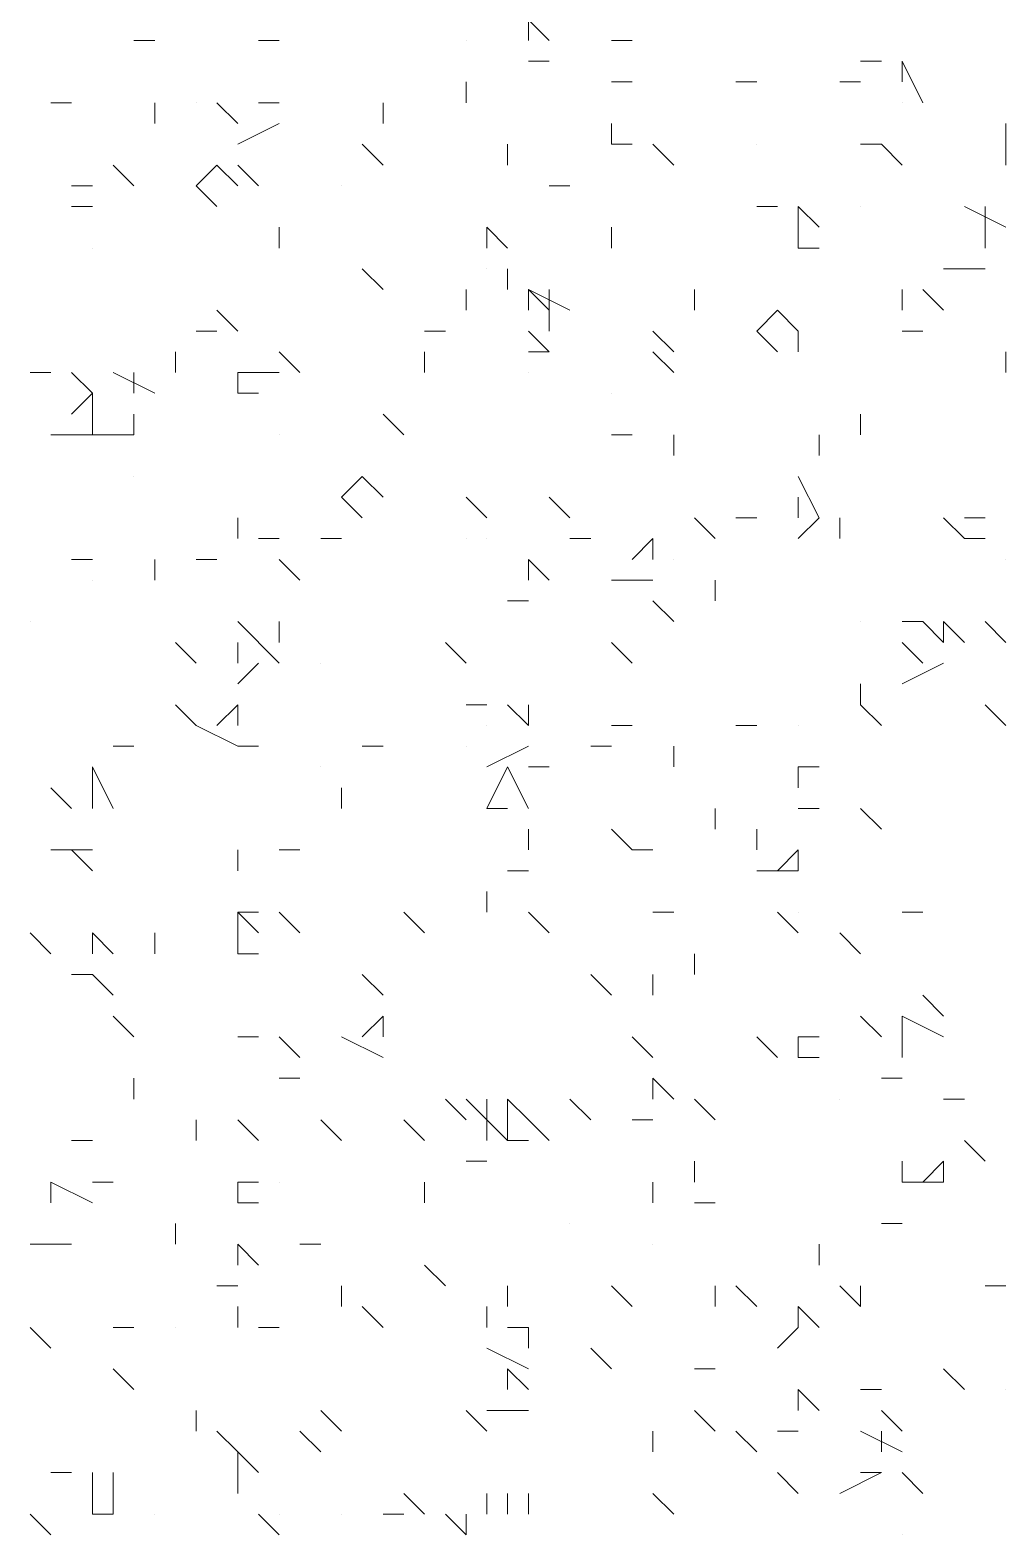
# Model space of a CAD drawing. Header units: millimetres. Extents: x 2928 to 3112, y 1220 to 1280.
# Drawn here: x 3000.4088 to 3000.5655, y 1264.6873 to 1264.929 of the extents above; entities that cross this region are included whole.
import ezdxf

# ---------------------------------------------------------------- set-up
doc = ezdxf.new("R2010")
doc.units = ezdxf.units.MM

msp = doc.modelspace()

# ---------------------------------------------------------------- linework, layer by layer
at = {"color": 92, "linetype": 'Continuous', "lineweight": 5, "true_color": 0x00b800}
for points in [[(3000.48883, 1264.93063), (3000.49216, 1264.92729), (3000.49216, 1264.92729)], [(3000.48883, 1264.93063), (3000.48883, 1264.92729), (3000.48883, 1264.92729)], [(3000.42549, 1264.92729), (3000.42883, 1264.92729), (3000.42883, 1264.92729)], [(3000.44883, 1264.92729), (3000.4455, 1264.92729), (3000.4455, 1264.92729)], [(3000.50216, 1264.92729), (3000.5055, 1264.92729), (3000.5055, 1264.92729)], [(3000.48883, 1264.92396), (3000.49216, 1264.92396), (3000.49216, 1264.92396)], [(3000.5455, 1264.92396), (3000.54216, 1264.92396), (3000.54216, 1264.92396)], [(3000.54883, 1264.92396), (3000.55216, 1264.91729), (3000.55216, 1264.91729)], [(3000.54883, 1264.92396), (3000.54883, 1264.92063), (3000.54883, 1264.92063)], [(3000.47883, 1264.91729), (3000.47883, 1264.92063), (3000.47883, 1264.92063)], [(3000.5055, 1264.92063), (3000.50216, 1264.92063), (3000.50216, 1264.92063)], [(3000.5255, 1264.92063), (3000.52216, 1264.92063), (3000.52216, 1264.92063)], [(3000.54216, 1264.92063), (3000.53883, 1264.92063), (3000.53883, 1264.92063)], [(3000.41549, 1264.91729), (3000.41216, 1264.91729), (3000.41216, 1264.91729)], [(3000.42883, 1264.91396), (3000.42883, 1264.91729), (3000.42883, 1264.91729)], [(3000.44216, 1264.91396), (3000.43883, 1264.91729), (3000.43883, 1264.91729)], [(3000.4455, 1264.91729), (3000.44883, 1264.91729), (3000.44883, 1264.91729)], [(3000.4655, 1264.91396), (3000.4655, 1264.91729), (3000.4655, 1264.91729)], [(3000.44216, 1264.91063), (3000.44883, 1264.91396), (3000.44883, 1264.91396)], [(3000.50216, 1264.91063), (3000.50216, 1264.91396), (3000.50216, 1264.91396)], [(3000.5655, 1264.91063), (3000.5655, 1264.91396), (3000.5655, 1264.91396)], [(3000.4655, 1264.90729), (3000.46216, 1264.91063), (3000.46216, 1264.91063)], [(3000.4855, 1264.90729), (3000.4855, 1264.91063), (3000.4855, 1264.91063)], [(3000.5055, 1264.91063), (3000.50216, 1264.91063), (3000.50216, 1264.91063)], [(3000.51216, 1264.90729), (3000.50883, 1264.91063), (3000.50883, 1264.91063)], [(3000.5455, 1264.91063), (3000.54216, 1264.91063), (3000.54216, 1264.91063)], [(3000.54883, 1264.90729), (3000.5455, 1264.91063), (3000.5455, 1264.91063)], [(3000.5655, 1264.90729), (3000.5655, 1264.91063), (3000.5655, 1264.91063)], [(3000.42549, 1264.90396), (3000.42216, 1264.90729), (3000.42216, 1264.90729)], [(3000.43883, 1264.90729), (3000.4355, 1264.90396), (3000.4355, 1264.90396)], [(3000.43883, 1264.90729), (3000.44216, 1264.90396), (3000.44216, 1264.90396)], [(3000.4455, 1264.90396), (3000.44216, 1264.90729), (3000.44216, 1264.90729)], [(3000.41883, 1264.90396), (3000.41549, 1264.90396), (3000.41549, 1264.90396)], [(3000.4355, 1264.90396), (3000.43883, 1264.90063), (3000.43883, 1264.90063)], [(3000.43883, 1264.90063), (3000.4355, 1264.90396), (3000.4355, 1264.90396)], [(3000.4955, 1264.90396), (3000.49216, 1264.90396), (3000.49216, 1264.90396)], [(3000.41883, 1264.90063), (3000.41549, 1264.90063), (3000.41549, 1264.90063)], [(3000.52883, 1264.90063), (3000.5255, 1264.90063), (3000.5255, 1264.90063)], [(3000.53216, 1264.90063), (3000.5355, 1264.89729), (3000.5355, 1264.89729)], [(3000.53216, 1264.90063), (3000.53216, 1264.89396), (3000.53216, 1264.89396)], [(3000.55883, 1264.90063), (3000.5655, 1264.89729), (3000.5655, 1264.89729)], [(3000.56216, 1264.90063), (3000.56216, 1264.89396), (3000.56216, 1264.89396)], [(3000.44883, 1264.89396), (3000.44883, 1264.89729), (3000.44883, 1264.89729)], [(3000.48216, 1264.89729), (3000.4855, 1264.89396), (3000.4855, 1264.89396)], [(3000.48216, 1264.89729), (3000.48216, 1264.89396), (3000.48216, 1264.89396)], [(3000.50216, 1264.89396), (3000.50216, 1264.89729), (3000.50216, 1264.89729)], [(3000.53216, 1264.89396), (3000.5355, 1264.89396), (3000.5355, 1264.89396)], [(3000.4655, 1264.88729), (3000.46216, 1264.89063), (3000.46216, 1264.89063)], [(3000.4855, 1264.88729), (3000.4855, 1264.89063), (3000.4855, 1264.89063)], [(3000.5555, 1264.89063), (3000.56216, 1264.89063), (3000.56216, 1264.89063)], [(3000.47883, 1264.88396), (3000.47883, 1264.88729), (3000.47883, 1264.88729)], [(3000.48883, 1264.88729), (3000.49216, 1264.88396), (3000.49216, 1264.88396)], [(3000.48883, 1264.88729), (3000.48883, 1264.88396), (3000.48883, 1264.88396)], [(3000.48883, 1264.88729), (3000.4955, 1264.88396), (3000.4955, 1264.88396)], [(3000.49216, 1264.88729), (3000.49216, 1264.88063), (3000.49216, 1264.88063)], [(3000.5155, 1264.88396), (3000.5155, 1264.88729), (3000.5155, 1264.88729)], [(3000.54883, 1264.88396), (3000.54883, 1264.88729), (3000.54883, 1264.88729)], [(3000.5555, 1264.88396), (3000.55216, 1264.88729), (3000.55216, 1264.88729)], [(3000.44216, 1264.88063), (3000.43883, 1264.88396), (3000.43883, 1264.88396)], [(3000.52883, 1264.88396), (3000.5255, 1264.88063), (3000.5255, 1264.88063)], [(3000.52883, 1264.88396), (3000.53216, 1264.88063), (3000.53216, 1264.88063)], [(3000.43883, 1264.88063), (3000.4355, 1264.88063), (3000.4355, 1264.88063)], [(3000.4755, 1264.88063), (3000.47216, 1264.88063), (3000.47216, 1264.88063)], [(3000.49216, 1264.87729), (3000.48883, 1264.88063), (3000.48883, 1264.88063)], [(3000.51216, 1264.87729), (3000.50883, 1264.88063), (3000.50883, 1264.88063)], [(3000.5255, 1264.88063), (3000.52883, 1264.87729), (3000.52883, 1264.87729)], [(3000.53216, 1264.87729), (3000.53216, 1264.88063), (3000.53216, 1264.88063)], [(3000.55216, 1264.88063), (3000.54883, 1264.88063), (3000.54883, 1264.88063)], [(3000.43216, 1264.87396), (3000.43216, 1264.87729), (3000.43216, 1264.87729)], [(3000.45216, 1264.87396), (3000.44883, 1264.87729), (3000.44883, 1264.87729)], [(3000.47216, 1264.87396), (3000.47216, 1264.87729), (3000.47216, 1264.87729)], [(3000.48883, 1264.87729), (3000.49216, 1264.87729), (3000.49216, 1264.87729)], [(3000.51216, 1264.87396), (3000.50883, 1264.87729), (3000.50883, 1264.87729)], [(3000.51216, 1264.87396), (3000.50883, 1264.87729), (3000.50883, 1264.87729)], [(3000.5655, 1264.87396), (3000.5655, 1264.87729), (3000.5655, 1264.87729)], [(3000.41216, 1264.87396), (3000.40883, 1264.87396), (3000.40883, 1264.87396)], [(3000.41883, 1264.87063), (3000.41549, 1264.87396), (3000.41549, 1264.87396)], [(3000.42216, 1264.87396), (3000.42883, 1264.87063), (3000.42883, 1264.87063)], [(3000.42549, 1264.87396), (3000.42549, 1264.87063), (3000.42549, 1264.87063)], [(3000.44216, 1264.87396), (3000.44883, 1264.87396), (3000.44883, 1264.87396)], [(3000.44216, 1264.87396), (3000.44216, 1264.87063), (3000.44216, 1264.87063)], [(3000.41883, 1264.87063), (3000.41549, 1264.86729), (3000.41549, 1264.86729)], [(3000.41883, 1264.87063), (3000.41883, 1264.86396), (3000.41883, 1264.86396)], [(3000.44216, 1264.87063), (3000.4455, 1264.87063), (3000.4455, 1264.87063)], [(3000.42549, 1264.86396), (3000.42549, 1264.86729), (3000.42549, 1264.86729)], [(3000.46883, 1264.86396), (3000.4655, 1264.86729), (3000.4655, 1264.86729)], [(3000.54216, 1264.86396), (3000.54216, 1264.86729), (3000.54216, 1264.86729)], [(3000.41216, 1264.86396), (3000.41883, 1264.86396), (3000.41883, 1264.86396)], [(3000.41883, 1264.86396), (3000.42549, 1264.86396), (3000.42549, 1264.86396)], [(3000.5055, 1264.86396), (3000.50216, 1264.86396), (3000.50216, 1264.86396)], [(3000.51216, 1264.86062), (3000.51216, 1264.86396), (3000.51216, 1264.86396)], [(3000.5355, 1264.86062), (3000.5355, 1264.86396), (3000.5355, 1264.86396)], [(3000.46216, 1264.85729), (3000.45883, 1264.85396), (3000.45883, 1264.85396)], [(3000.46216, 1264.85729), (3000.4655, 1264.85396), (3000.4655, 1264.85396)], [(3000.53216, 1264.85729), (3000.5355, 1264.85062), (3000.5355, 1264.85062)], [(3000.45883, 1264.85396), (3000.46216, 1264.85062), (3000.46216, 1264.85062)], [(3000.48216, 1264.85062), (3000.47883, 1264.85396), (3000.47883, 1264.85396)], [(3000.4955, 1264.85062), (3000.49216, 1264.85396), (3000.49216, 1264.85396)], [(3000.53216, 1264.85396), (3000.53216, 1264.85062), (3000.53216, 1264.85062)], [(3000.44216, 1264.84729), (3000.44216, 1264.85062), (3000.44216, 1264.85062)], [(3000.51883, 1264.84729), (3000.5155, 1264.85062), (3000.5155, 1264.85062)], [(3000.5255, 1264.85062), (3000.52216, 1264.85062), (3000.52216, 1264.85062)], [(3000.53216, 1264.84729), (3000.5355, 1264.85062), (3000.5355, 1264.85062)], [(3000.53883, 1264.84729), (3000.53883, 1264.85062), (3000.53883, 1264.85062)], [(3000.55883, 1264.84729), (3000.5555, 1264.85062), (3000.5555, 1264.85062)], [(3000.56216, 1264.85062), (3000.55883, 1264.85062), (3000.55883, 1264.85062)], [(3000.44883, 1264.84729), (3000.4455, 1264.84729), (3000.4455, 1264.84729)], [(3000.45883, 1264.84729), (3000.4555, 1264.84729), (3000.4555, 1264.84729)], [(3000.49883, 1264.84729), (3000.4955, 1264.84729), (3000.4955, 1264.84729)], [(3000.50883, 1264.84729), (3000.5055, 1264.84396), (3000.5055, 1264.84396)], [(3000.50883, 1264.84729), (3000.50883, 1264.84396), (3000.50883, 1264.84396)], [(3000.56216, 1264.84729), (3000.55883, 1264.84729), (3000.55883, 1264.84729)], [(3000.41883, 1264.84396), (3000.41549, 1264.84396), (3000.41549, 1264.84396)], [(3000.42883, 1264.84062), (3000.42883, 1264.84396), (3000.42883, 1264.84396)], [(3000.43883, 1264.84396), (3000.4355, 1264.84396), (3000.4355, 1264.84396)], [(3000.45216, 1264.84062), (3000.44883, 1264.84396), (3000.44883, 1264.84396)], [(3000.48883, 1264.84396), (3000.49216, 1264.84062), (3000.49216, 1264.84062)], [(3000.48883, 1264.84396), (3000.48883, 1264.84062), (3000.48883, 1264.84062)], [(3000.50216, 1264.84062), (3000.50883, 1264.84062), (3000.50883, 1264.84062)], [(3000.51883, 1264.83729), (3000.51883, 1264.84062), (3000.51883, 1264.84062)], [(3000.4855, 1264.83729), (3000.48883, 1264.83729), (3000.48883, 1264.83729)], [(3000.51216, 1264.83396), (3000.50883, 1264.83729), (3000.50883, 1264.83729)], [(3000.44216, 1264.83396), (3000.44883, 1264.82729), (3000.44883, 1264.82729)], [(3000.44883, 1264.83062), (3000.44883, 1264.83396), (3000.44883, 1264.83396)], [(3000.55216, 1264.83396), (3000.54883, 1264.83396), (3000.54883, 1264.83396)], [(3000.55216, 1264.83396), (3000.5555, 1264.83062), (3000.5555, 1264.83062)], [(3000.5555, 1264.83396), (3000.55883, 1264.83062), (3000.55883, 1264.83062)], [(3000.5555, 1264.83396), (3000.5555, 1264.83062), (3000.5555, 1264.83062)], [(3000.5655, 1264.83062), (3000.56216, 1264.83396), (3000.56216, 1264.83396)], [(3000.4355, 1264.82729), (3000.43216, 1264.83062), (3000.43216, 1264.83062)], [(3000.44216, 1264.83062), (3000.44216, 1264.82729), (3000.44216, 1264.82729)], [(3000.47883, 1264.82729), (3000.4755, 1264.83062), (3000.4755, 1264.83062)], [(3000.5055, 1264.82729), (3000.50216, 1264.83062), (3000.50216, 1264.83062)], [(3000.54883, 1264.83062), (3000.55216, 1264.82729), (3000.55216, 1264.82729)], [(3000.44216, 1264.82396), (3000.4455, 1264.82729), (3000.4455, 1264.82729)], [(3000.54883, 1264.82396), (3000.5555, 1264.82729), (3000.5555, 1264.82729)], [(3000.54216, 1264.82062), (3000.54216, 1264.82396), (3000.54216, 1264.82396)], [(3000.4355, 1264.81729), (3000.43216, 1264.82062), (3000.43216, 1264.82062)], [(3000.44216, 1264.82062), (3000.43883, 1264.81729), (3000.43883, 1264.81729)], [(3000.44216, 1264.82062), (3000.44216, 1264.81729), (3000.44216, 1264.81729)], [(3000.48216, 1264.82062), (3000.47883, 1264.82062), (3000.47883, 1264.82062)], [(3000.4855, 1264.82062), (3000.48883, 1264.81729), (3000.48883, 1264.81729)], [(3000.48883, 1264.82062), (3000.48883, 1264.81729), (3000.48883, 1264.81729)], [(3000.5455, 1264.81729), (3000.54216, 1264.82062), (3000.54216, 1264.82062)], [(3000.5655, 1264.81729), (3000.56216, 1264.82062), (3000.56216, 1264.82062)], [(3000.4355, 1264.81729), (3000.44216, 1264.81396), (3000.44216, 1264.81396)], [(3000.5055, 1264.81729), (3000.50216, 1264.81729), (3000.50216, 1264.81729)], [(3000.5255, 1264.81729), (3000.52216, 1264.81729), (3000.52216, 1264.81729)], [(3000.42549, 1264.81396), (3000.42216, 1264.81396), (3000.42216, 1264.81396)], [(3000.4455, 1264.81396), (3000.44216, 1264.81396), (3000.44216, 1264.81396)], [(3000.4655, 1264.81396), (3000.46216, 1264.81396), (3000.46216, 1264.81396)], [(3000.48216, 1264.81062), (3000.48883, 1264.81396), (3000.48883, 1264.81396)], [(3000.50216, 1264.81396), (3000.49883, 1264.81396), (3000.49883, 1264.81396)], [(3000.51216, 1264.81062), (3000.51216, 1264.81396), (3000.51216, 1264.81396)], [(3000.41883, 1264.81062), (3000.42216, 1264.80396), (3000.42216, 1264.80396)], [(3000.41883, 1264.81062), (3000.41883, 1264.80396), (3000.41883, 1264.80396)], [(3000.41883, 1264.80729), (3000.41883, 1264.81062), (3000.41883, 1264.81062)], [(3000.4855, 1264.81062), (3000.48216, 1264.80396), (3000.48216, 1264.80396)], [(3000.4855, 1264.81062), (3000.48883, 1264.80396), (3000.48883, 1264.80396)], [(3000.49216, 1264.81062), (3000.48883, 1264.81062), (3000.48883, 1264.81062)], [(3000.53216, 1264.81062), (3000.5355, 1264.81062), (3000.5355, 1264.81062)], [(3000.53216, 1264.81062), (3000.53216, 1264.80729), (3000.53216, 1264.80729)], [(3000.41549, 1264.80396), (3000.41216, 1264.80729), (3000.41216, 1264.80729)], [(3000.45883, 1264.80396), (3000.45883, 1264.80729), (3000.45883, 1264.80729)], [(3000.48216, 1264.80396), (3000.4855, 1264.80396), (3000.4855, 1264.80396)], [(3000.51883, 1264.80062), (3000.51883, 1264.80396), (3000.51883, 1264.80396)], [(3000.53216, 1264.80396), (3000.5355, 1264.80396), (3000.5355, 1264.80396)], [(3000.5455, 1264.80062), (3000.54216, 1264.80396), (3000.54216, 1264.80396)], [(3000.48883, 1264.80062), (3000.48883, 1264.79729), (3000.48883, 1264.79729)], [(3000.48883, 1264.80062), (3000.48883, 1264.79729), (3000.48883, 1264.79729)], [(3000.5055, 1264.79729), (3000.50216, 1264.80062), (3000.50216, 1264.80062)], [(3000.5255, 1264.79729), (3000.5255, 1264.80062), (3000.5255, 1264.80062)], [(3000.41216, 1264.79729), (3000.41883, 1264.79729), (3000.41883, 1264.79729)], [(3000.41883, 1264.79396), (3000.41549, 1264.79729), (3000.41549, 1264.79729)], [(3000.44216, 1264.79396), (3000.44216, 1264.79729), (3000.44216, 1264.79729)], [(3000.45216, 1264.79729), (3000.44883, 1264.79729), (3000.44883, 1264.79729)], [(3000.50883, 1264.79729), (3000.5055, 1264.79729), (3000.5055, 1264.79729)], [(3000.53216, 1264.79729), (3000.52883, 1264.79396), (3000.52883, 1264.79396)], [(3000.53216, 1264.79729), (3000.53216, 1264.79396), (3000.53216, 1264.79396)], [(3000.4855, 1264.79396), (3000.48883, 1264.79396), (3000.48883, 1264.79396)], [(3000.5255, 1264.79396), (3000.53216, 1264.79396), (3000.53216, 1264.79396)], [(3000.48216, 1264.78729), (3000.48216, 1264.79062), (3000.48216, 1264.79062)], [(3000.44216, 1264.78729), (3000.4455, 1264.78729), (3000.4455, 1264.78729)], [(3000.44216, 1264.78729), (3000.44216, 1264.78396), (3000.44216, 1264.78396)], [(3000.4455, 1264.78396), (3000.44216, 1264.78729), (3000.44216, 1264.78729)], [(3000.45216, 1264.78396), (3000.44883, 1264.78729), (3000.44883, 1264.78729)], [(3000.47216, 1264.78396), (3000.46883, 1264.78729), (3000.46883, 1264.78729)], [(3000.49216, 1264.78396), (3000.48883, 1264.78729), (3000.48883, 1264.78729)], [(3000.51216, 1264.78729), (3000.50883, 1264.78729), (3000.50883, 1264.78729)], [(3000.53216, 1264.78396), (3000.52883, 1264.78729), (3000.52883, 1264.78729)], [(3000.55216, 1264.78729), (3000.54883, 1264.78729), (3000.54883, 1264.78729)], [(3000.55216, 1264.78729), (3000.54883, 1264.78729), (3000.54883, 1264.78729)], [(3000.41216, 1264.78062), (3000.40883, 1264.78396), (3000.40883, 1264.78396)], [(3000.41883, 1264.78396), (3000.42216, 1264.78062), (3000.42216, 1264.78062)], [(3000.41883, 1264.78396), (3000.41883, 1264.78062), (3000.41883, 1264.78062)], [(3000.42883, 1264.78062), (3000.42883, 1264.78396), (3000.42883, 1264.78396)], [(3000.44216, 1264.78062), (3000.44216, 1264.78396), (3000.44216, 1264.78396)], [(3000.54216, 1264.78062), (3000.53883, 1264.78396), (3000.53883, 1264.78396)], [(3000.44216, 1264.78062), (3000.4455, 1264.78062), (3000.4455, 1264.78062)], [(3000.5155, 1264.77729), (3000.5155, 1264.78062), (3000.5155, 1264.78062)], [(3000.41549, 1264.77729), (3000.41883, 1264.77729), (3000.41883, 1264.77729)], [(3000.42216, 1264.77396), (3000.41883, 1264.77729), (3000.41883, 1264.77729)], [(3000.4655, 1264.77396), (3000.46216, 1264.77729), (3000.46216, 1264.77729)], [(3000.50216, 1264.77396), (3000.49883, 1264.77729), (3000.49883, 1264.77729)], [(3000.50883, 1264.77396), (3000.50883, 1264.77729), (3000.50883, 1264.77729)], [(3000.5555, 1264.77062), (3000.55216, 1264.77396), (3000.55216, 1264.77396)], [(3000.42549, 1264.76729), (3000.42216, 1264.77062), (3000.42216, 1264.77062)], [(3000.4655, 1264.77062), (3000.46216, 1264.76729), (3000.46216, 1264.76729)], [(3000.4655, 1264.77062), (3000.4655, 1264.76729), (3000.4655, 1264.76729)], [(3000.5455, 1264.76729), (3000.54216, 1264.77062), (3000.54216, 1264.77062)], [(3000.54883, 1264.77062), (3000.5555, 1264.76729), (3000.5555, 1264.76729)], [(3000.54883, 1264.77062), (3000.54883, 1264.76396), (3000.54883, 1264.76396)], [(3000.4455, 1264.76729), (3000.44216, 1264.76729), (3000.44216, 1264.76729)], [(3000.45216, 1264.76396), (3000.44883, 1264.76729), (3000.44883, 1264.76729)], [(3000.45883, 1264.76729), (3000.4655, 1264.76396), (3000.4655, 1264.76396)], [(3000.50883, 1264.76396), (3000.5055, 1264.76729), (3000.5055, 1264.76729)], [(3000.52883, 1264.76396), (3000.5255, 1264.76729), (3000.5255, 1264.76729)], [(3000.53216, 1264.76729), (3000.5355, 1264.76729), (3000.5355, 1264.76729)], [(3000.53216, 1264.76729), (3000.53216, 1264.76396), (3000.53216, 1264.76396)], [(3000.5355, 1264.76396), (3000.53216, 1264.76396), (3000.53216, 1264.76396)], [(3000.42549, 1264.75729), (3000.42549, 1264.76062), (3000.42549, 1264.76062)], [(3000.45216, 1264.76062), (3000.44883, 1264.76062), (3000.44883, 1264.76062)], [(3000.50883, 1264.76062), (3000.51216, 1264.75729), (3000.51216, 1264.75729)], [(3000.50883, 1264.76062), (3000.50883, 1264.75729), (3000.50883, 1264.75729)], [(3000.5455, 1264.76062), (3000.54883, 1264.76062), (3000.54883, 1264.76062)], [(3000.47883, 1264.75396), (3000.4755, 1264.75729), (3000.4755, 1264.75729)], [(3000.47883, 1264.75729), (3000.4855, 1264.75062), (3000.4855, 1264.75062)], [(3000.48216, 1264.75729), (3000.48216, 1264.75062), (3000.48216, 1264.75062)], [(3000.4855, 1264.75729), (3000.48883, 1264.75396), (3000.48883, 1264.75396)], [(3000.4855, 1264.75729), (3000.4855, 1264.75062), (3000.4855, 1264.75062)], [(3000.49883, 1264.75396), (3000.4955, 1264.75729), (3000.4955, 1264.75729)], [(3000.51883, 1264.75396), (3000.5155, 1264.75729), (3000.5155, 1264.75729)], [(3000.55883, 1264.75729), (3000.5555, 1264.75729), (3000.5555, 1264.75729)], [(3000.4355, 1264.75062), (3000.4355, 1264.75396), (3000.4355, 1264.75396)], [(3000.4455, 1264.75062), (3000.44216, 1264.75396), (3000.44216, 1264.75396)], [(3000.45883, 1264.75062), (3000.4555, 1264.75396), (3000.4555, 1264.75396)], [(3000.47216, 1264.75062), (3000.46883, 1264.75396), (3000.46883, 1264.75396)], [(3000.49216, 1264.75062), (3000.48883, 1264.75396), (3000.48883, 1264.75396)], [(3000.5055, 1264.75396), (3000.50883, 1264.75396), (3000.50883, 1264.75396)], [(3000.41883, 1264.75062), (3000.41549, 1264.75062), (3000.41549, 1264.75062)], [(3000.4855, 1264.75062), (3000.48883, 1264.75062), (3000.48883, 1264.75062)], [(3000.56216, 1264.74729), (3000.55883, 1264.75062), (3000.55883, 1264.75062)], [(3000.47883, 1264.74729), (3000.48216, 1264.74729), (3000.48216, 1264.74729)], [(3000.5155, 1264.74396), (3000.5155, 1264.74729), (3000.5155, 1264.74729)], [(3000.54883, 1264.74396), (3000.54883, 1264.74729), (3000.54883, 1264.74729)], [(3000.5555, 1264.74729), (3000.55216, 1264.74396), (3000.55216, 1264.74396)], [(3000.5555, 1264.74729), (3000.5555, 1264.74396), (3000.5555, 1264.74396)], [(3000.41216, 1264.74396), (3000.41883, 1264.74062), (3000.41883, 1264.74062)], [(3000.41216, 1264.74396), (3000.41216, 1264.74062), (3000.41216, 1264.74062)], [(3000.42216, 1264.74396), (3000.41883, 1264.74396), (3000.41883, 1264.74396)], [(3000.44216, 1264.74396), (3000.4455, 1264.74396), (3000.4455, 1264.74396)], [(3000.44216, 1264.74396), (3000.44216, 1264.74062), (3000.44216, 1264.74062)], [(3000.47216, 1264.74062), (3000.47216, 1264.74396), (3000.47216, 1264.74396)], [(3000.50883, 1264.74062), (3000.50883, 1264.74396), (3000.50883, 1264.74396)], [(3000.54883, 1264.74396), (3000.5555, 1264.74396), (3000.5555, 1264.74396)], [(3000.44216, 1264.74062), (3000.4455, 1264.74062), (3000.4455, 1264.74062)], [(3000.51883, 1264.74062), (3000.5155, 1264.74062), (3000.5155, 1264.74062)], [(3000.43216, 1264.73396), (3000.43216, 1264.73729), (3000.43216, 1264.73729)], [(3000.54883, 1264.73729), (3000.5455, 1264.73729), (3000.5455, 1264.73729)], [(3000.40883, 1264.73396), (3000.41549, 1264.73396), (3000.41549, 1264.73396)], [(3000.44216, 1264.73396), (3000.4455, 1264.73062), (3000.4455, 1264.73062)], [(3000.44216, 1264.73396), (3000.44216, 1264.73062), (3000.44216, 1264.73062)], [(3000.4555, 1264.73396), (3000.45216, 1264.73396), (3000.45216, 1264.73396)], [(3000.5355, 1264.73062), (3000.5355, 1264.73396), (3000.5355, 1264.73396)], [(3000.4755, 1264.72729), (3000.47216, 1264.73062), (3000.47216, 1264.73062)], [(3000.43883, 1264.72729), (3000.44216, 1264.72729), (3000.44216, 1264.72729)], [(3000.45883, 1264.72396), (3000.45883, 1264.72729), (3000.45883, 1264.72729)], [(3000.4855, 1264.72396), (3000.4855, 1264.72729), (3000.4855, 1264.72729)], [(3000.5055, 1264.72396), (3000.50216, 1264.72729), (3000.50216, 1264.72729)], [(3000.51883, 1264.72396), (3000.51883, 1264.72729), (3000.51883, 1264.72729)], [(3000.5255, 1264.72396), (3000.52216, 1264.72729), (3000.52216, 1264.72729)], [(3000.54216, 1264.72396), (3000.53883, 1264.72729), (3000.53883, 1264.72729)], [(3000.54216, 1264.72396), (3000.54216, 1264.72729), (3000.54216, 1264.72729)], [(3000.5655, 1264.72729), (3000.56216, 1264.72729), (3000.56216, 1264.72729)], [(3000.44216, 1264.72062), (3000.44216, 1264.72396), (3000.44216, 1264.72396)], [(3000.4655, 1264.72062), (3000.46216, 1264.72396), (3000.46216, 1264.72396)], [(3000.48216, 1264.72062), (3000.48216, 1264.72396), (3000.48216, 1264.72396)], [(3000.53216, 1264.72396), (3000.5355, 1264.72062), (3000.5355, 1264.72062)], [(3000.53216, 1264.72396), (3000.53216, 1264.72062), (3000.53216, 1264.72062)], [(3000.41216, 1264.71729), (3000.40883, 1264.72062), (3000.40883, 1264.72062)], [(3000.42549, 1264.72062), (3000.42216, 1264.72062), (3000.42216, 1264.72062)], [(3000.44883, 1264.72062), (3000.4455, 1264.72062), (3000.4455, 1264.72062)], [(3000.48883, 1264.72062), (3000.4855, 1264.72062), (3000.4855, 1264.72062)], [(3000.48883, 1264.72062), (3000.48883, 1264.71729), (3000.48883, 1264.71729)], [(3000.52883, 1264.71729), (3000.53216, 1264.72062), (3000.53216, 1264.72062)], [(3000.48216, 1264.71729), (3000.48883, 1264.71396), (3000.48883, 1264.71396)], [(3000.50216, 1264.71396), (3000.49883, 1264.71729), (3000.49883, 1264.71729)], [(3000.42549, 1264.71062), (3000.42216, 1264.71396), (3000.42216, 1264.71396)], [(3000.4855, 1264.71396), (3000.48883, 1264.71062), (3000.48883, 1264.71062)], [(3000.4855, 1264.71396), (3000.4855, 1264.71062), (3000.4855, 1264.71062)], [(3000.51883, 1264.71396), (3000.5155, 1264.71396), (3000.5155, 1264.71396)], [(3000.55883, 1264.71062), (3000.5555, 1264.71396), (3000.5555, 1264.71396)], [(3000.53216, 1264.71062), (3000.5355, 1264.70729), (3000.5355, 1264.70729)], [(3000.53216, 1264.71062), (3000.53216, 1264.70729), (3000.53216, 1264.70729)], [(3000.5455, 1264.71062), (3000.54216, 1264.71062), (3000.54216, 1264.71062)], [(3000.4355, 1264.70396), (3000.4355, 1264.70729), (3000.4355, 1264.70729)], [(3000.45883, 1264.70396), (3000.4555, 1264.70729), (3000.4555, 1264.70729)], [(3000.48216, 1264.70396), (3000.47883, 1264.70729), (3000.47883, 1264.70729)], [(3000.48216, 1264.70729), (3000.48883, 1264.70729), (3000.48883, 1264.70729)], [(3000.51883, 1264.70396), (3000.5155, 1264.70729), (3000.5155, 1264.70729)], [(3000.54883, 1264.70396), (3000.5455, 1264.70729), (3000.5455, 1264.70729)], [(3000.44216, 1264.70062), (3000.43883, 1264.70396), (3000.43883, 1264.70396)], [(3000.4555, 1264.70062), (3000.45216, 1264.70396), (3000.45216, 1264.70396)], [(3000.50883, 1264.70062), (3000.50883, 1264.70396), (3000.50883, 1264.70396)], [(3000.5255, 1264.70062), (3000.52216, 1264.70396), (3000.52216, 1264.70396)], [(3000.52883, 1264.70396), (3000.53216, 1264.70396), (3000.53216, 1264.70396)], [(3000.54216, 1264.70396), (3000.54883, 1264.70062), (3000.54883, 1264.70062)], [(3000.5455, 1264.70396), (3000.5455, 1264.70062), (3000.5455, 1264.70062)], [(3000.44216, 1264.70062), (3000.4455, 1264.69729), (3000.4455, 1264.69729)], [(3000.44216, 1264.70062), (3000.44216, 1264.69729), (3000.44216, 1264.69729)], [(3000.41549, 1264.69729), (3000.41216, 1264.69729), (3000.41216, 1264.69729)], [(3000.41883, 1264.69729), (3000.41883, 1264.69062), (3000.41883, 1264.69062)], [(3000.42216, 1264.69729), (3000.42216, 1264.69062), (3000.42216, 1264.69062)], [(3000.44216, 1264.69396), (3000.44216, 1264.69729), (3000.44216, 1264.69729)], [(3000.53216, 1264.69396), (3000.52883, 1264.69729), (3000.52883, 1264.69729)], [(3000.53883, 1264.69396), (3000.5455, 1264.69729), (3000.5455, 1264.69729)], [(3000.5455, 1264.69729), (3000.54216, 1264.69729), (3000.54216, 1264.69729)], [(3000.55216, 1264.69396), (3000.54883, 1264.69729), (3000.54883, 1264.69729)], [(3000.47216, 1264.69062), (3000.46883, 1264.69396), (3000.46883, 1264.69396)], [(3000.48216, 1264.69062), (3000.48216, 1264.69396), (3000.48216, 1264.69396)], [(3000.4855, 1264.69062), (3000.4855, 1264.69396), (3000.4855, 1264.69396)], [(3000.48883, 1264.69062), (3000.48883, 1264.69396), (3000.48883, 1264.69396)], [(3000.51216, 1264.69062), (3000.50883, 1264.69396), (3000.50883, 1264.69396)], [(3000.41216, 1264.68729), (3000.40883, 1264.69062), (3000.40883, 1264.69062)], [(3000.41883, 1264.69062), (3000.42216, 1264.69062), (3000.42216, 1264.69062)], [(3000.44883, 1264.68729), (3000.4455, 1264.69062), (3000.4455, 1264.69062)], [(3000.46883, 1264.69062), (3000.4655, 1264.69062), (3000.4655, 1264.69062)], [(3000.4755, 1264.69062), (3000.47883, 1264.68729), (3000.47883, 1264.68729)], [(3000.47883, 1264.69062), (3000.47883, 1264.68729), (3000.47883, 1264.68729)]]:
    msp.add_lwpolyline(points, dxfattribs=at)
for points in [[(3000.47883, 1264.92729), (3000.47883, 1264.92729)], [(3000.50216, 1264.92729), (3000.50216, 1264.92729)], [(3000.4355, 1264.91729), (3000.4355, 1264.91729)], [(3000.4455, 1264.91729), (3000.4455, 1264.91729)], [(3000.54883, 1264.91729), (3000.54883, 1264.91729)], [(3000.5255, 1264.91063), (3000.5255, 1264.91063)], [(3000.45883, 1264.90396), (3000.45883, 1264.90396)], [(3000.54216, 1264.90063), (3000.54216, 1264.90063)], [(3000.41883, 1264.89396), (3000.41883, 1264.89396)], [(3000.48216, 1264.89063), (3000.48216, 1264.89063)], [(3000.44216, 1264.88063), (3000.44216, 1264.88063)], [(3000.48883, 1264.88063), (3000.48883, 1264.88063)], [(3000.48883, 1264.87396), (3000.48883, 1264.87396)], [(3000.50216, 1264.87063), (3000.50216, 1264.87063)], [(3000.44883, 1264.86396), (3000.44883, 1264.86396)], [(3000.42549, 1264.85729), (3000.42549, 1264.85729)], [(3000.47883, 1264.84729), (3000.47883, 1264.84729)], [(3000.48216, 1264.84729), (3000.48216, 1264.84729)], [(3000.53883, 1264.84729), (3000.53883, 1264.84729)], [(3000.51216, 1264.84396), (3000.51216, 1264.84396)], [(3000.5655, 1264.84396), (3000.5655, 1264.84396)], [(3000.41883, 1264.84062), (3000.41883, 1264.84062)], [(3000.40883, 1264.83396), (3000.40883, 1264.83396)], [(3000.54216, 1264.83396), (3000.54216, 1264.83396)], [(3000.4555, 1264.82729), (3000.4555, 1264.82729)], [(3000.44216, 1264.81729), (3000.44216, 1264.81729)], [(3000.48216, 1264.81729), (3000.48216, 1264.81729)], [(3000.53216, 1264.81729), (3000.53216, 1264.81729)], [(3000.47883, 1264.81396), (3000.47883, 1264.81396)], [(3000.4555, 1264.81062), (3000.4555, 1264.81062)], [(3000.48216, 1264.79062), (3000.48216, 1264.79062)], [(3000.53216, 1264.78729), (3000.53216, 1264.78729)], [(3000.41883, 1264.78062), (3000.41883, 1264.78062)], [(3000.4655, 1264.76729), (3000.4655, 1264.76729)], [(3000.53216, 1264.76396), (3000.53216, 1264.76396)], [(3000.48216, 1264.75729), (3000.48216, 1264.75729)], [(3000.53883, 1264.75729), (3000.53883, 1264.75729)], [(3000.44883, 1264.74396), (3000.44883, 1264.74396)], [(3000.4955, 1264.73729), (3000.4955, 1264.73729)], [(3000.40883, 1264.73396), (3000.40883, 1264.73396)], [(3000.50883, 1264.73396), (3000.50883, 1264.73396)], [(3000.43216, 1264.72062), (3000.43216, 1264.72062)], [(3000.5655, 1264.71062), (3000.5655, 1264.71062)], [(3000.42883, 1264.69062), (3000.42883, 1264.69062)], [(3000.44883, 1264.69062), (3000.44883, 1264.69062)], [(3000.45883, 1264.69062), (3000.45883, 1264.69062)], [(3000.54883, 1264.68729), (3000.54883, 1264.68729)]]:
    msp.add_lwpolyline(points, close=True, dxfattribs=at)

doc.saveas('drawing.dxf')
